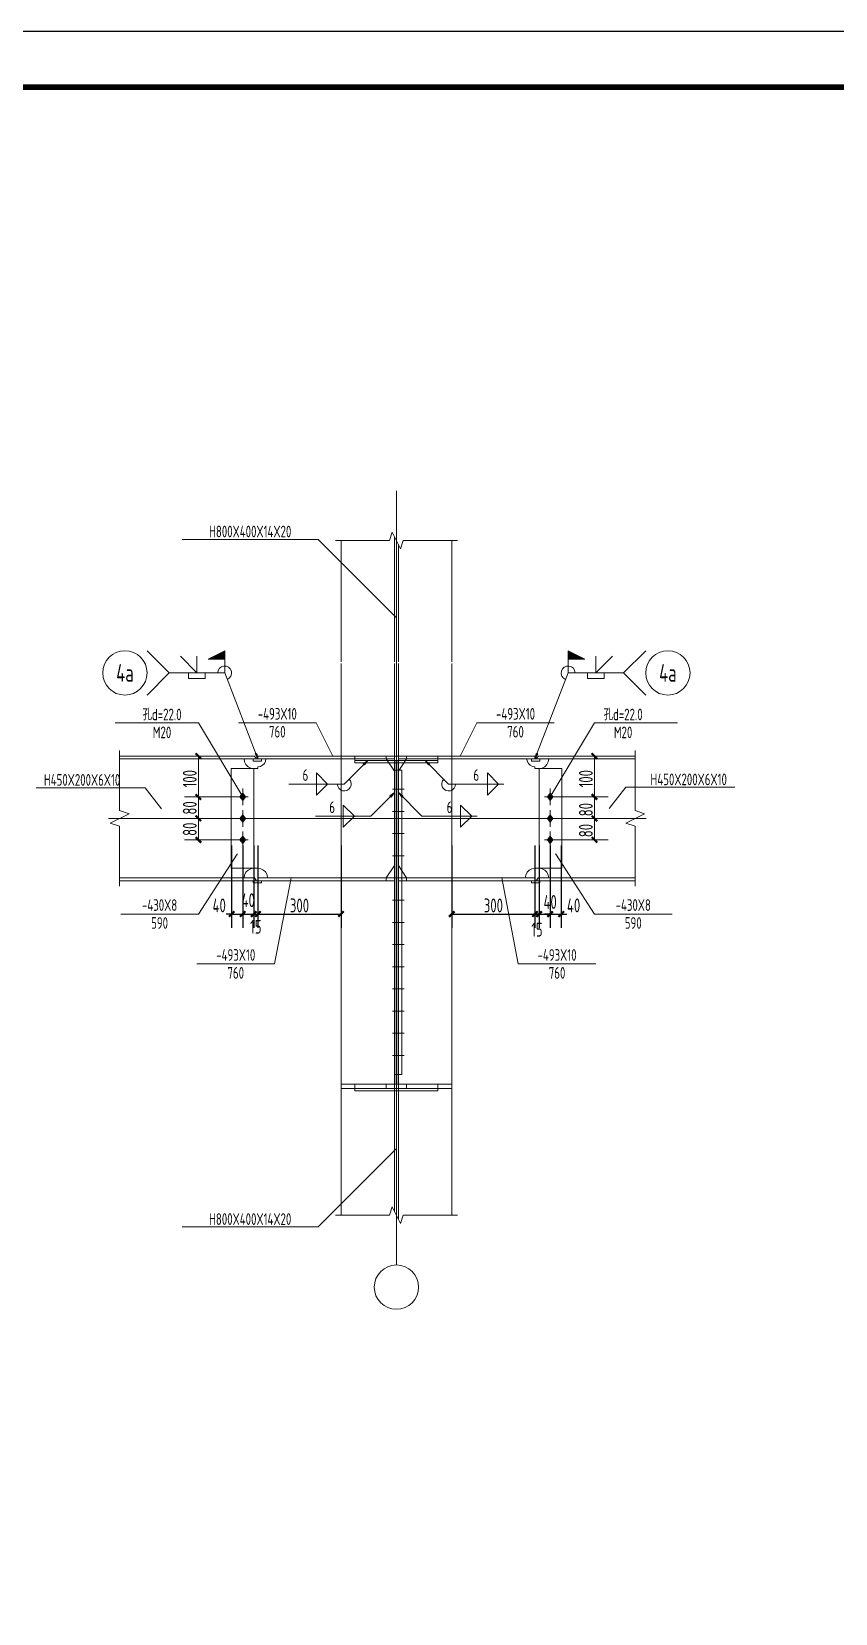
# Model space of a CAD drawing. Extents: x 19118 to 566552, y -1188739 to 92943.
# Drawn here: x 285605 to 300113, y -331619 to -303084 of the extents above; entities that cross this region are included whole.
import ezdxf
from ezdxf.enums import TextEntityAlignment as Align

# ---------------------------------------------------------------- set-up
doc = ezdxf.new("R2010")
doc.units = 0
doc.header["$LTSCALE"] = 1000
doc.header["$MEASUREMENT"] = 0
doc.linetypes.add('线型2', pattern=[5, 3, -2])
doc.linetypes.add('线型3', pattern=[19, 15, -1.5, 1, -1.5])
doc.layers.get('0').update_dxf_attribs({"linetype": 'CONTINUOUS'})
doc.layers.get('Defpoints').update_dxf_attribs({"linetype": 'CONTINUOUS'})
doc.layers.add('PUB_TITLE', color=4, linetype='CONTINUOUS')
doc.layers.add('WALL', color=6, linetype='CONTINUOUS')
for name, color, linetype, lineweight in [('孔标注', 9, 'CONTINUOUS', 18), ('字符标注', 9, 'CONTINUOUS', 18), ('尺寸标注', 9, 'CONTINUOUS', 18), ('柱_主零件_实线', 51, 'CONTINUOUS', 18), ('柱_零件_实线', 3, 'CONTINUOUS', 18), ('梁_主零件_实线', 141, 'CONTINUOUS', 18), ('梁_零件_实线', 3, 'CONTINUOUS', 18), ('点划线', 9, '线型3', 18), ('焊缝标注', 9, 'CONTINUOUS', 18), ('螺栓组-普通_实线', 7, 'CONTINUOUS', 18), ('轴线__点划线', 9, 'CONTINUOUS', 18), ('钢板标注', 9, 'CONTINUOUS', 18), ('钢框架轴线', 9, 'CONTINUOUS', 18)]:
    doc.layers.add(name, color=color, linetype=linetype, lineweight=lineweight)
doc.styles.add('PkpmHz', font='Pkpmeng', dxfattribs={"width": 0.7, "bigfont": 'hztxt'})
doc.dimstyles.new('Pkpm_100', dxfattribs={"dimtxt": 250, "dimasz": 100, "dimexe": 250, "dimexo": 0.0625, "dimgap": 30, "dimtad": 1, "dimdec": 0, "dimrnd": 5, "dimzin": 0, "dimdsep": 46, "dimtxsty": 'PkpmHz', "dimblk1": 'ARCHTICK', "dimblk2": 'ARCHTICK', "dimsah": 1, "dimcen": 0.09, "dimadec": 0, "dimazin": 0, "dimtfac": 1, "dimtdec": 0, "dimtmove": 2, "dimatfit": 1, "dimfxl": 1, "dimtolj": 1, "dimtzin": 0, "dimarcsym": 0})

# ---------------------------------------------------------------- blocks, each defined once
blk = doc.blocks.new('_ArchTick')
at = {"color": 0, "linetype": 'ByBlock', "const_width": 0.4}
blk.add_lwpolyline([(-0.5, -0.5), (0.5, 0.5)], dxfattribs=at)
blk = doc.blocks.new('*D935')
at = {"layer": 'Defpoints', "color": 0, "linetype": 'Continuous'}
for p in [(293190, -317665), (294690, -317665), (294690, -319003)]:
    blk.add_point(p, dxfattribs=at)
at = {"layer": '尺寸标注', "color": 0, "linetype": 'Continuous', "lineweight": -2}
for p, q in [((293190, -317765), (293190, -319253)), ((294690, -317765), (294690, -319253)), ((293190, -319003), (294690, -319003))]:
    blk.add_line(p, q, dxfattribs=at)
at = {"layer": '尺寸标注', "color": 0, "linetype": 'Continuous', "lineweight": -2, "xscale": 100, "yscale": 100, "zscale": 100, "rotation": 180}
blk.add_blockref('_ArchTick', (293190, -319003), dxfattribs=at)
at = {"layer": '尺寸标注', "color": 0, "linetype": 'Continuous', "lineweight": -2, "xscale": 100, "yscale": 100, "zscale": 100}
blk.add_blockref('_ArchTick', (294690, -319003), dxfattribs=at)
at = {"layer": '尺寸标注', "color": 0, "linetype": 'Continuous', "insert": (293940, -318848), "char_height": 250, "attachment_point": 5, "style": 'PkpmHz'}
blk.add_mtext('\\A1;300', dxfattribs=at)
blk = doc.blocks.new('*D936')
at = {"layer": 'Defpoints', "color": 0, "linetype": 'Continuous'}
for p in [(294690, -317665), (294765, -317665), (294765, -319003)]:
    blk.add_point(p, dxfattribs=at)
at = {"layer": '尺寸标注', "color": 0, "linetype": 'Continuous', "lineweight": -2}
for p, q in [((294690, -317765), (294690, -319253)), ((294765, -317765), (294765, -319253)), ((294690, -319003), (294765, -319003))]:
    blk.add_line(p, q, dxfattribs=at)
at = {"layer": '尺寸标注', "color": 0, "linetype": 'Continuous', "lineweight": -2, "xscale": 100, "yscale": 100, "zscale": 100, "rotation": 180}
blk.add_blockref('_ArchTick', (294690, -319003), dxfattribs=at)
at = {"layer": '尺寸标注', "color": 0, "linetype": 'Continuous', "lineweight": -2, "xscale": 100, "yscale": 100, "zscale": 100}
blk.add_blockref('_ArchTick', (294765, -319003), dxfattribs=at)
at = {"layer": '尺寸标注', "color": 0, "linetype": 'Continuous', "insert": (294727, -319285), "char_height": 250, "attachment_point": 5, "style": 'PkpmHz'}
blk.add_mtext('\\A1;15', dxfattribs=at)
blk = doc.blocks.new('*D937')
at = {"layer": 'Defpoints', "color": 0, "linetype": 'Continuous'}
for p in [(294765, -317665), (294965, -317665), (294965, -319003)]:
    blk.add_point(p, dxfattribs=at)
at = {"layer": '尺寸标注', "color": 0, "linetype": 'Continuous', "lineweight": -2}
for p, q in [((294765, -317765), (294765, -319253)), ((294965, -317765), (294965, -319253)), ((294765, -319003), (294665, -319003)), ((294765, -319003), (294965, -319003)), ((294965, -319003), (295065, -319003))]:
    blk.add_line(p, q, dxfattribs=at)
at = {"layer": '尺寸标注', "color": 0, "linetype": 'Continuous', "lineweight": -2, "xscale": 100, "yscale": 100, "zscale": 100}
blk.add_blockref('_ArchTick', (294765, -319003), dxfattribs=at)
at = {"layer": '尺寸标注', "color": 0, "linetype": 'Continuous', "lineweight": -2, "xscale": 100, "yscale": 100, "zscale": 100, "rotation": 180}
blk.add_blockref('_ArchTick', (294965, -319003), dxfattribs=at)
at = {"layer": '尺寸标注', "color": 0, "linetype": 'Continuous', "insert": (294965, -318785), "char_height": 250, "attachment_point": 5, "style": 'PkpmHz'}
blk.add_mtext('\\A1;40', dxfattribs=at)
blk = doc.blocks.new('*D938')
at = {"layer": 'Defpoints', "color": 0, "linetype": 'Continuous'}
for p in [(294965, -317665), (295165, -317665), (295165, -319003)]:
    blk.add_point(p, dxfattribs=at)
at = {"layer": '尺寸标注', "color": 0, "linetype": 'Continuous', "lineweight": -2}
for p, q in [((294965, -317765), (294965, -319253)), ((295165, -317765), (295165, -319253)), ((294965, -319003), (294865, -319003)), ((294965, -319003), (295165, -319003)), ((295165, -319003), (295265, -319003))]:
    blk.add_line(p, q, dxfattribs=at)
at = {"layer": '尺寸标注', "color": 0, "linetype": 'Continuous', "lineweight": -2, "xscale": 100, "yscale": 100, "zscale": 100}
blk.add_blockref('_ArchTick', (294965, -319003), dxfattribs=at)
at = {"layer": '尺寸标注', "color": 0, "linetype": 'Continuous', "lineweight": -2, "xscale": 100, "yscale": 100, "zscale": 100, "rotation": 180}
blk.add_blockref('_ArchTick', (295165, -319003), dxfattribs=at)
at = {"layer": '尺寸标注', "color": 0, "linetype": 'Continuous', "insert": (295388, -318847), "char_height": 250, "attachment_point": 5, "style": 'PkpmHz'}
blk.add_mtext('\\A1;40', dxfattribs=at)
blk = doc.blocks.new('*D939')
at = {"layer": 'Defpoints', "color": 0, "linetype": 'Continuous'}
for p in [(289215, -317665), (289415, -317665), (289415, -319003)]:
    blk.add_point(p, dxfattribs=at)
at = {"layer": '尺寸标注', "color": 0, "linetype": 'Continuous', "lineweight": -2}
for p, q in [((289215, -317765), (289215, -319253)), ((289415, -317765), (289415, -319253)), ((289215, -319003), (289115, -319003)), ((289215, -319003), (289415, -319003)), ((289415, -319003), (289515, -319003))]:
    blk.add_line(p, q, dxfattribs=at)
at = {"layer": '尺寸标注', "color": 0, "linetype": 'Continuous', "lineweight": -2, "xscale": 100, "yscale": 100, "zscale": 100}
blk.add_blockref('_ArchTick', (289215, -319003), dxfattribs=at)
at = {"layer": '尺寸标注', "color": 0, "linetype": 'Continuous', "lineweight": -2, "xscale": 100, "yscale": 100, "zscale": 100, "rotation": 180}
blk.add_blockref('_ArchTick', (289415, -319003), dxfattribs=at)
at = {"layer": '尺寸标注', "color": 0, "linetype": 'Continuous', "insert": (288991, -318847), "char_height": 250, "attachment_point": 5, "style": 'PkpmHz'}
blk.add_mtext('\\A1;40', dxfattribs=at)
blk = doc.blocks.new('*D940')
at = {"layer": 'Defpoints', "color": 0, "linetype": 'Continuous'}
for p in [(289415, -317665), (289615, -317665), (289615, -319003)]:
    blk.add_point(p, dxfattribs=at)
at = {"layer": '尺寸标注', "color": 0, "linetype": 'Continuous', "lineweight": -2}
for p, q in [((289415, -317765), (289415, -319253)), ((289615, -317765), (289615, -319253)), ((289415, -319003), (289615, -319003))]:
    blk.add_line(p, q, dxfattribs=at)
at = {"layer": '尺寸标注', "color": 0, "linetype": 'Continuous', "lineweight": -2, "xscale": 100, "yscale": 100, "zscale": 100, "rotation": 180}
blk.add_blockref('_ArchTick', (289415, -319003), dxfattribs=at)
at = {"layer": '尺寸标注', "color": 0, "linetype": 'Continuous', "lineweight": -2, "xscale": 100, "yscale": 100, "zscale": 100}
blk.add_blockref('_ArchTick', (289615, -319003), dxfattribs=at)
at = {"layer": '尺寸标注', "color": 0, "linetype": 'Continuous', "insert": (289515, -318754), "char_height": 250, "attachment_point": 5, "style": 'PkpmHz'}
blk.add_mtext('\\A1;40', dxfattribs=at)
blk = doc.blocks.new('*D941')
at = {"layer": 'Defpoints', "color": 0, "linetype": 'Continuous'}
for p in [(289615, -317665), (289690, -317665), (289690, -319003)]:
    blk.add_point(p, dxfattribs=at)
at = {"layer": '尺寸标注', "color": 0, "linetype": 'Continuous', "lineweight": -2}
for p, q in [((289615, -317765), (289615, -319253)), ((289690, -317765), (289690, -319253)), ((289615, -319003), (289690, -319003))]:
    blk.add_line(p, q, dxfattribs=at)
at = {"layer": '尺寸标注', "color": 0, "linetype": 'Continuous', "lineweight": -2, "xscale": 100, "yscale": 100, "zscale": 100, "rotation": 180}
blk.add_blockref('_ArchTick', (289615, -319003), dxfattribs=at)
at = {"layer": '尺寸标注', "color": 0, "linetype": 'Continuous', "lineweight": -2, "xscale": 100, "yscale": 100, "zscale": 100}
blk.add_blockref('_ArchTick', (289690, -319003), dxfattribs=at)
at = {"layer": '尺寸标注', "color": 0, "linetype": 'Continuous', "insert": (289652, -319233), "char_height": 250, "attachment_point": 5, "style": 'PkpmHz'}
blk.add_mtext('\\A1;15', dxfattribs=at)
blk = doc.blocks.new('*D942')
at = {"layer": 'Defpoints', "color": 0, "linetype": 'Continuous'}
for p in [(289690, -317665), (291190, -317665), (291190, -319003)]:
    blk.add_point(p, dxfattribs=at)
at = {"layer": '尺寸标注', "color": 0, "linetype": 'Continuous', "lineweight": -2}
for p, q in [((289690, -317765), (289690, -319253)), ((291190, -317765), (291190, -319253)), ((289690, -319003), (291190, -319003))]:
    blk.add_line(p, q, dxfattribs=at)
at = {"layer": '尺寸标注', "color": 0, "linetype": 'Continuous', "lineweight": -2, "xscale": 100, "yscale": 100, "zscale": 100, "rotation": 180}
blk.add_blockref('_ArchTick', (289690, -319003), dxfattribs=at)
at = {"layer": '尺寸标注', "color": 0, "linetype": 'Continuous', "lineweight": -2, "xscale": 100, "yscale": 100, "zscale": 100}
blk.add_blockref('_ArchTick', (291190, -319003), dxfattribs=at)
at = {"layer": '尺寸标注', "color": 0, "linetype": 'Continuous', "insert": (290440, -318848), "char_height": 250, "attachment_point": 5, "style": 'PkpmHz'}
blk.add_mtext('\\A1;300', dxfattribs=at)

msp = doc.modelspace()

# ---------------------------------------------------------------- hatches: boundary and pattern name
at = {"layer": '焊缝标注'}
for points in [[(289089.54, -314402.69), (288789.54, -314402.69), (289089.54, -314252.69)], [(295289.54, -314402.69), (295589.54, -314402.69), (295289.54, -314252.69)], [(289689.54, -316202.68), (289667.43, -316104.01), (289639.45, -316114.84)], [(294689.54, -316202.68), (294739.63, -316114.84), (294711.65, -316104.01)], [(291672.04, -316232.68), (291590.72, -316292.79), (291611.93, -316314)], [(292707.04, -316232.68), (292767.14, -316314), (292788.35, -316292.79)], [(292154.54, -316812.68), (292073.22, -316872.79), (292094.43, -316894)], [(292224.54, -316812.68), (292284.64, -316894), (292305.85, -316872.79)]]:
    msp.add_hatch(color=256, dxfattribs=at).paths.add_polyline_path(points)
at = {"layer": '螺栓组-普通_实线'}
for points in [[(289414.54, -316825.18), (289364.54, -316890.18), (289414.54, -316955.18), (289464.54, -316890.18)], [(294964.54, -316825.18), (294914.54, -316890.18), (294964.54, -316955.18), (295014.54, -316890.18)], [(289414.54, -317212.68), (289364.54, -317277.68), (289414.54, -317342.68), (289464.54, -317277.68)], [(294964.54, -317212.68), (294914.54, -317277.68), (294964.54, -317342.68), (295014.54, -317277.68)], [(289414.54, -317600.18), (289364.54, -317665.18), (289414.54, -317730.18), (289464.54, -317665.18)], [(294964.54, -317600.18), (294914.54, -317665.18), (294964.54, -317730.18), (295014.54, -317665.18)]]:
    msp.add_hatch(color=1, dxfattribs=at).paths.add_polyline_path(points)

# ---------------------------------------------------------------- linework, layer by layer
at = {"layer": 'PUB_TITLE'}
msp.add_lwpolyline([(251456.96, -362483.6), (335556.96, -362483.6), (335556.96, -303083.6), (251456.96, -303083.6)], close=True, dxfattribs=at)
at = {"layer": 'PUB_TITLE', "const_width": 100}
msp.add_lwpolyline([(253956.96, -361483.6), (334556.96, -361483.6), (334556.96, -304083.6), (253956.96, -304083.6)], close=True, dxfattribs=at)
at = {"layer": '孔标注', "ltscale": 100}
for p, q in [((288614.54, -315552.69), (287114.54, -315552.69)), ((289414.54, -316890.18), (288614.54, -315552.69)), ((294964.54, -316890.18), (295764.54, -315552.69)), ((295764.54, -315552.69), (297264.54, -315552.69))]:
    msp.add_line(p, q, dxfattribs=at)
at = {"layer": '孔标注', "ltscale": 100, "const_width": 10}
for points in [[(289419.54, -316890.18, 1), (289409.54, -316890.18, 1)], [(294969.54, -316890.18, 1), (294959.54, -316890.18, 1)]]:
    msp.add_lwpolyline(points, format="xyb", close=True, dxfattribs=at)
at = {"layer": '字符标注', "ltscale": 100}
for p, q in [((290775.32, -312243.38), (288325.32, -312243.38)), ((292189.54, -313657.6), (290775.32, -312243.38)), ((287653.02, -316724.45), (285685.62, -316724.45)), ((287951.2, -317104.7), (287653.02, -316724.45)), ((296029.8, -317096.07), (296327.98, -316715.82)), ((296327.98, -316715.82), (298295.38, -316715.82)), ((292189.54, -323233.88), (290775.32, -324648.09)), ((290775.32, -324648.09), (288325.32, -324648.09))]:
    msp.add_line(p, q, dxfattribs=at)
at = {"layer": '字符标注', "ltscale": 100, "const_width": 10}
for points in [[(292194.54, -313657.6, 1), (292184.54, -313657.6, 1)], [(292194.54, -323233.88, 1), (292184.54, -323233.88, 1)]]:
    msp.add_lwpolyline(points, format="xyb", close=True, dxfattribs=at)
at = {"layer": '尺寸标注', "linetype": 'Continuous'}
for p, q in [((289314.54, -316152.68), (288364.54, -316152.68)), ((288614.54, -316890.18), (288614.54, -316152.68)), ((295064.54, -316152.68), (296014.54, -316152.68)), ((295764.54, -316890.18), (295764.54, -316152.68)), ((289314.54, -316890.18), (288364.54, -316890.18)), ((289314.54, -316890.18), (288364.54, -316890.18)), ((288614.54, -317665.18), (288614.54, -316890.18)), ((295064.54, -316890.18), (296014.54, -316890.18)), ((295064.54, -316890.18), (296014.54, -316890.18)), ((295764.54, -317665.18), (295764.54, -316890.18)), ((289314.54, -317277.68), (288364.54, -317277.68)), ((295064.54, -317277.68), (296014.54, -317277.68)), ((289314.54, -317665.18), (288364.54, -317665.18)), ((289314.54, -317665.18), (288364.54, -317665.18)), ((295064.54, -317665.18), (296014.54, -317665.18))]:
    msp.add_line(p, q, dxfattribs=at)
at = {"layer": '柱_主零件_实线', "linetype": 'Continuous', "ltscale": 100}
for p, q in [((291189.54, -312265.1), (291189.54, -314455.81)), ((293189.54, -314455.81), (293189.54, -312265.1)), ((291189.54, -314480.81), (291189.54, -324433.88)), ((293189.54, -324433.88), (293189.54, -314480.81))]:
    msp.add_line(p, q, dxfattribs=at)
at = {"layer": '柱_主零件_实线', "ltscale": 100}
for p, q in [((292154.54, -312195.1), (292154.54, -314455.81)), ((292224.54, -314455.81), (292224.54, -312335.09)), ((292154.54, -314480.81), (292154.54, -324363.88)), ((292224.54, -324503.88), (292224.54, -314480.81))]:
    msp.add_line(p, q, dxfattribs=at)
at = {"layer": '柱_零件_实线', "ltscale": 100}
for p, q in [((289689.54, -316152.68), (291189.54, -316152.68)), ((289689.54, -316202.68), (289689.54, -316152.68)), ((293189.54, -316152.68), (294689.54, -316152.68)), ((294689.54, -316202.68), (294689.54, -316152.68)), ((289204.54, -316377.68), (289689.54, -316377.68)), ((289204.54, -318177.68), (289204.54, -316377.68)), ((291189.54, -316202.68), (289689.54, -316202.68)), ((289689.54, -316347.68), (289734.35, -316340.59)), ((289689.54, -316377.68), (289689.54, -316347.68)), ((289734.35, -316340.59), (289774.77, -316319.99)), ((289774.77, -316319.99), (289806.85, -316287.91)), ((289806.85, -316287.91), (289827.44, -316247.49)), ((289827.44, -316247.49), (289834.54, -316202.68)), ((292289.54, -316407.68), (292219.54, -316407.68)), ((292219.54, -316407.68), (292219.54, -321897.68)), ((292289.54, -321897.68), (292289.54, -316407.68)), ((294689.54, -316202.68), (293189.54, -316202.68)), ((294551.63, -316247.49), (294544.54, -316202.68)), ((294572.23, -316287.91), (294551.63, -316247.49)), ((294604.31, -316319.99), (294572.23, -316287.91)), ((294644.73, -316340.59), (294604.31, -316319.99)), ((294689.54, -316347.68), (294644.73, -316340.59)), ((294689.54, -316377.68), (294689.54, -316347.68)), ((295174.54, -316377.68), (294689.54, -316377.68)), ((295174.54, -318177.68), (295174.54, -316377.68)), ((289689.54, -318177.68), (289204.54, -318177.68)), ((289743.61, -318186.25), (289689.54, -318177.68)), ((289689.54, -318352.68), (291189.54, -318352.68)), ((289689.54, -318402.68), (289689.54, -318352.68)), ((291189.54, -318402.68), (289689.54, -318402.68)), ((289792.4, -318211.11), (289743.61, -318186.25)), ((289831.11, -318249.82), (289792.4, -318211.11)), ((289855.97, -318298.61), (289831.11, -318249.82)), ((289864.54, -318352.68), (289855.97, -318298.61)), ((293189.54, -318352.68), (294689.54, -318352.68)), ((294689.54, -318402.68), (293189.54, -318402.68)), ((294514.54, -318352.68), (294523.1, -318298.61)), ((294523.1, -318298.61), (294547.96, -318249.82)), ((294547.96, -318249.82), (294586.67, -318211.11)), ((294586.67, -318211.11), (294635.46, -318186.25)), ((294635.46, -318186.25), (294689.54, -318177.68)), ((294689.54, -318177.68), (295174.54, -318177.68)), ((294689.54, -318402.68), (294689.54, -318352.68)), ((292289.54, -321897.68), (292219.54, -321897.68))]:
    msp.add_line(p, q, dxfattribs=at)
at = {"layer": '柱_零件_实线', "linetype": '线型2', "ltscale": 100}
for p, q in [((291189.54, -316202.68), (291189.54, -316152.68)), ((291189.54, -316152.68), (292154.54, -316152.68)), ((292004.54, -316202.68), (292004.54, -316152.68)), ((292154.54, -316202.68), (292154.54, -316152.68)), ((292224.54, -316202.68), (292224.54, -316152.68)), ((292224.54, -316152.68), (293189.54, -316152.68)), ((292374.54, -316202.68), (292374.54, -316152.68)), ((293189.54, -316152.68), (293189.54, -316202.68)), ((291189.54, -316202.68), (292154.54, -316202.68)), ((292154.54, -316427.68), (292004.54, -316202.68)), ((292154.54, -318127.68), (292154.54, -316427.68)), ((292224.54, -316427.68), (292374.54, -316202.68)), ((292224.54, -316202.68), (293189.54, -316202.68)), ((292224.54, -318127.68), (292224.54, -316427.68)), ((292004.54, -318352.68), (292154.54, -318127.68)), ((292374.54, -318352.68), (292224.54, -318127.68)), ((291189.54, -318402.68), (291189.54, -318352.68)), ((291189.54, -318352.68), (292154.54, -318352.68)), ((292154.54, -318402.68), (291189.54, -318402.68)), ((292004.54, -318402.68), (292004.54, -318352.68)), ((292154.54, -318402.68), (292154.54, -318352.68)), ((292224.54, -318402.68), (292224.54, -318352.68)), ((292224.54, -318352.68), (293189.54, -318352.68)), ((293189.54, -318402.68), (292224.54, -318402.68)), ((292374.54, -318402.68), (292374.54, -318352.68)), ((293189.54, -318352.68), (293189.54, -318402.68)), ((291189.54, -322152.68), (291189.54, -322072.68)), ((291189.54, -322072.68), (292154.54, -322072.68)), ((292154.54, -322152.68), (291189.54, -322152.68)), ((292004.54, -322152.68), (292004.54, -322072.68)), ((292154.54, -322152.68), (292154.54, -322072.68)), ((292224.54, -322152.68), (292224.54, -322072.68)), ((292224.54, -322072.68), (293189.54, -322072.68)), ((293189.54, -322152.68), (292224.54, -322152.68)), ((292374.54, -322152.68), (292374.54, -322072.68)), ((293189.54, -322072.68), (293189.54, -322152.68))]:
    msp.add_line(p, q, dxfattribs=at)
at = {"layer": '梁_主零件_实线', "ltscale": 100}
for p, q in [((287194.16, -316152.68), (289629.53, -316152.68)), ((289664.54, -316202.68), (289629.53, -316152.68)), ((291439.54, -316152.68), (292939.54, -316152.68)), ((291439.54, -316232.68), (291439.54, -316152.68)), ((292939.54, -316232.68), (292939.54, -316152.68)), ((294714.54, -316202.68), (294749.55, -316152.68)), ((294749.55, -316152.68), (296500.17, -316152.68)), ((287194.16, -316202.68), (289664.54, -316202.68)), ((289439.54, -316202.68), (289448.1, -316256.76)), ((289448.1, -316256.76), (289472.96, -316305.55)), ((289472.96, -316305.55), (289511.67, -316344.26)), ((289511.67, -316344.26), (289560.46, -316369.12)), ((289560.46, -316369.12), (289614.54, -316377.68)), ((292939.54, -316232.68), (291439.54, -316232.68)), ((292159.54, -316232.68), (292159.54, -322072.68)), ((292219.54, -322072.68), (292219.54, -316232.68)), ((294714.54, -316202.68), (296500.17, -316202.68)), ((294764.54, -316377.68), (294818.61, -316369.12)), ((294818.61, -316369.12), (294867.4, -316344.26)), ((294867.4, -316344.26), (294906.11, -316305.55)), ((294906.11, -316305.55), (294930.97, -316256.76)), ((294930.97, -316256.76), (294939.54, -316202.68)), ((289629.53, -318352.68), (287194.16, -318352.68)), ((289664.54, -318402.68), (287194.16, -318402.68)), ((289448.1, -318298.61), (289439.54, -318352.68)), ((289472.96, -318249.82), (289448.1, -318298.61)), ((289511.67, -318211.11), (289472.96, -318249.82)), ((289560.46, -318186.25), (289511.67, -318211.11)), ((289614.54, -318177.68), (289560.46, -318186.25)), ((289664.54, -318402.68), (289629.53, -318352.68)), ((294714.54, -318402.68), (294749.55, -318352.68)), ((296500.17, -318402.68), (294714.54, -318402.68)), ((296500.17, -318352.68), (294749.55, -318352.68)), ((294818.61, -318186.25), (294764.54, -318177.68)), ((294867.4, -318211.11), (294818.61, -318186.25)), ((294906.11, -318249.82), (294867.4, -318211.11)), ((294930.97, -318298.61), (294906.11, -318249.82)), ((294939.54, -318352.68), (294930.97, -318298.61)), ((291439.54, -322152.68), (291439.54, -322072.68)), ((291439.54, -322072.68), (292939.54, -322072.68)), ((292939.54, -322152.68), (291439.54, -322152.68)), ((292939.54, -322152.68), (292939.54, -322072.68))]:
    msp.add_line(p, q, dxfattribs=at)
at = {"layer": '梁_主零件_实线', "linetype": '线型2', "ltscale": 100}
for p, q in [((289614.54, -318177.68), (289614.54, -316377.68)), ((292159.54, -316407.68), (292219.54, -316407.68)), ((294764.54, -316377.68), (294764.54, -318177.68)), ((292159.54, -321897.68), (292219.54, -321897.68))]:
    msp.add_line(p, q, dxfattribs=at)
at = {"layer": '梁_零件_实线', "ltscale": 100}
for p, q in [((289602.04, -316202.68), (289752.04, -316202.68)), ((289602.04, -316242.68), (289602.04, -316202.68)), ((289752.04, -316242.68), (289602.04, -316242.68)), ((289752.04, -316242.68), (289752.04, -316202.68)), ((291439.54, -316272.68), (291439.54, -316232.68)), ((291439.54, -316232.68), (292159.54, -316232.68)), ((292159.54, -316272.68), (291439.54, -316272.68)), ((292219.54, -316232.68), (292939.54, -316232.68)), ((292939.54, -316272.68), (292219.54, -316272.68)), ((292939.54, -316272.68), (292939.54, -316232.68)), ((294627.04, -316202.68), (294777.04, -316202.68)), ((294627.04, -316242.68), (294627.04, -316202.68)), ((294777.04, -316242.68), (294627.04, -316242.68)), ((294777.04, -316242.68), (294777.04, -316202.68)), ((289602.04, -318402.68), (289752.04, -318402.68)), ((289602.04, -318442.68), (289602.04, -318402.68)), ((289752.04, -318442.68), (289602.04, -318442.68)), ((289752.04, -318442.68), (289752.04, -318402.68)), ((294627.04, -318442.68), (294627.04, -318402.68)), ((294627.04, -318402.68), (294777.04, -318402.68)), ((294777.04, -318442.68), (294627.04, -318442.68)), ((294777.04, -318442.68), (294777.04, -318402.68)), ((291439.54, -322192.68), (291439.54, -322152.68)), ((291439.54, -322152.68), (292939.54, -322152.68)), ((292939.54, -322192.68), (292939.54, -322152.68)), ((292939.54, -322192.68), (291439.54, -322192.68))]:
    msp.add_line(p, q, dxfattribs=at)
at = {"layer": '梁_零件_实线', "linetype": '线型2', "ltscale": 100}
for p, q in [((292159.54, -316232.68), (292219.54, -316232.68)), ((292159.54, -316272.68), (292219.54, -316272.68))]:
    msp.add_line(p, q, dxfattribs=at)
at = {"layer": '点划线', "ltscale": 100}
for p, q in [((292389.54, -317277.68), (286994.16, -317277.68)), ((291989.54, -317277.68), (296700.17, -317277.68))]:
    msp.add_line(p, q, dxfattribs=at)
at = {"layer": '焊缝标注', "ltscale": 100}
for p, q in [((288089.54, -314652.69), (287689.54, -314252.69)), ((288589.54, -314652.69), (288289.54, -314352.69)), ((288589.54, -314652.69), (288589.54, -314352.69)), ((289089.54, -314652.69), (289089.54, -314402.69)), ((295289.54, -314652.69), (295289.54, -314402.69)), ((295789.54, -314652.69), (295789.54, -314352.69)), ((295789.54, -314652.69), (296089.54, -314352.69)), ((296289.54, -314652.69), (296689.54, -314252.69)), ((288089.54, -314652.69), (287689.54, -315052.69)), ((289089.54, -314652.69), (288089.54, -314652.69)), ((288439.54, -314652.69), (288439.54, -314752.69)), ((288739.54, -314652.69), (288739.54, -314752.69)), ((289689.54, -316202.68), (289089.54, -314652.69)), ((294689.54, -316202.68), (295289.54, -314652.69)), ((295289.54, -314652.69), (296289.54, -314652.69)), ((295639.54, -314652.69), (295639.54, -314752.69)), ((295939.54, -314652.69), (295939.54, -314752.69)), ((296289.54, -314652.69), (296689.54, -315052.69)), ((288439.54, -314752.69), (288739.54, -314752.69)), ((295639.54, -314752.69), (295939.54, -314752.69)), ((290947.77, -316656.95), (290747.77, -316456.95)), ((290747.77, -316656.95), (290747.77, -316456.95)), ((291672.04, -316232.68), (291247.77, -316656.95)), ((292707.04, -316232.68), (293131.3, -316656.95)), ((293831.3, -316456.95), (294031.3, -316656.95)), ((293831.3, -316656.95), (293831.3, -316456.95)), ((291247.77, -316656.95), (290247.77, -316656.95)), ((290947.77, -316656.95), (290747.77, -316856.95)), ((290747.77, -316656.95), (290747.77, -316856.95)), ((293131.3, -316656.95), (294131.3, -316656.95)), ((293831.3, -316856.95), (294031.3, -316656.95)), ((293831.3, -316656.95), (293831.3, -316856.95)), ((292154.54, -316812.68), (291730.27, -317236.95)), ((292224.54, -316812.68), (292648.8, -317236.95)), ((291730.27, -317236.95), (290730.27, -317236.95)), ((291430.27, -317236.95), (291230.27, -317036.95)), ((291230.27, -317236.95), (291230.27, -317036.95)), ((291430.27, -317236.95), (291230.27, -317436.95)), ((291230.27, -317236.95), (291230.27, -317436.95)), ((292648.8, -317236.95), (293648.8, -317236.95)), ((293348.8, -317036.95), (293548.8, -317236.95)), ((293348.8, -317236.95), (293348.8, -317036.95)), ((293348.8, -317436.95), (293548.8, -317236.95)), ((293348.8, -317236.95), (293348.8, -317436.95))]:
    msp.add_line(p, q, dxfattribs=at)
at = {"layer": '焊缝标注', "linetype": 'Continuous'}
for points in [[(289089.54, -314402.69), (288789.54, -314402.69), (289089.54, -314252.69)], [(295289.54, -314402.69), (295589.54, -314402.69), (295289.54, -314252.69)], [(289689.54, -316202.68), (289667.43, -316104.01), (289639.45, -316114.84)], [(294689.54, -316202.68), (294739.63, -316114.84), (294711.65, -316104.01)], [(291672.04, -316232.68), (291590.72, -316292.79), (291611.93, -316314)], [(292707.04, -316232.68), (292767.14, -316314), (292788.35, -316292.79)], [(292154.54, -316812.68), (292073.22, -316872.79), (292094.43, -316894)], [(292224.54, -316812.68), (292284.64, -316894), (292305.85, -316872.79)]]:
    msp.add_lwpolyline(points, close=True, dxfattribs=at)
at = {"layer": '焊缝标注', "ltscale": 100}
for centre in [(287289.54, -314652.69), (297089.54, -314652.69)]:
    msp.add_circle(centre, 400, dxfattribs=at)
for centre, start, end in [((289089.54, -314652.69), 291.161255, 180), ((295289.54, -314652.69), 0, 248.838745), ((291247.77, -316656.95), 180, 44.999992), ((293131.3, -316656.95), 135, 0)]:
    msp.add_arc(centre, 125, start, end, dxfattribs=at)
at = {"layer": '螺栓组-普通_实线', "color": 9, "ltscale": 100}
for p, q in [((289414.54, -316740.18), (289414.54, -317040.18)), ((294964.54, -316740.18), (294964.54, -317040.18)), ((289514.54, -316890.18), (289314.54, -316890.18)), ((295064.54, -316890.18), (294864.54, -316890.18)), ((289514.54, -317277.68), (289314.54, -317277.68)), ((289414.54, -317127.68), (289414.54, -317427.68)), ((295064.54, -317277.68), (294864.54, -317277.68)), ((294964.54, -317127.68), (294964.54, -317427.68)), ((289414.54, -317515.18), (289414.54, -317815.18)), ((294964.54, -317515.18), (294964.54, -317815.18)), ((289514.54, -317665.18), (289314.54, -317665.18)), ((295064.54, -317665.18), (294864.54, -317665.18))]:
    msp.add_line(p, q, dxfattribs=at)
at = {"layer": '螺栓组-普通_实线', "ltscale": 100}
for p, q in [((292329.54, -316752.68), (292119.54, -316752.68)), ((292329.54, -316752.68), (292119.54, -316752.68)), ((292329.54, -316752.68), (292119.54, -316752.68)), ((292329.54, -316752.68), (292119.54, -316752.68)), ((292329.54, -316752.68), (292119.54, -316752.68)), ((292329.54, -316752.68), (292119.54, -316752.68)), ((292329.54, -317152.68), (292119.54, -317152.68)), ((292329.54, -317152.68), (292119.54, -317152.68)), ((292329.54, -317152.68), (292119.54, -317152.68)), ((292329.54, -317152.68), (292119.54, -317152.68)), ((292329.54, -317152.68), (292119.54, -317152.68)), ((292329.54, -317152.68), (292119.54, -317152.68)), ((292329.54, -317552.68), (292119.54, -317552.68)), ((292329.54, -317552.68), (292119.54, -317552.68)), ((292329.54, -317552.68), (292119.54, -317552.68)), ((292329.54, -317552.68), (292119.54, -317552.68)), ((292329.54, -317552.68), (292119.54, -317552.68)), ((292329.54, -317552.68), (292119.54, -317552.68)), ((292329.54, -317952.68), (292119.54, -317952.68)), ((292329.54, -317952.68), (292119.54, -317952.68)), ((292329.54, -317952.68), (292119.54, -317952.68)), ((292329.54, -317952.68), (292119.54, -317952.68)), ((292329.54, -317952.68), (292119.54, -317952.68)), ((292329.54, -317952.68), (292119.54, -317952.68)), ((292329.54, -318352.68), (292119.54, -318352.68)), ((292329.54, -318352.68), (292119.54, -318352.68)), ((292329.54, -318352.68), (292119.54, -318352.68)), ((292329.54, -318352.68), (292119.54, -318352.68)), ((292329.54, -318352.68), (292119.54, -318352.68)), ((292329.54, -318352.68), (292119.54, -318352.68)), ((292329.54, -318752.68), (292119.54, -318752.68)), ((292329.54, -318752.68), (292119.54, -318752.68)), ((292329.54, -318752.68), (292119.54, -318752.68)), ((292329.54, -318752.68), (292119.54, -318752.68)), ((292329.54, -318752.68), (292119.54, -318752.68)), ((292329.54, -318752.68), (292119.54, -318752.68)), ((292329.54, -319152.68), (292119.54, -319152.68)), ((292329.54, -319152.68), (292119.54, -319152.68)), ((292329.54, -319152.68), (292119.54, -319152.68)), ((292329.54, -319152.68), (292119.54, -319152.68)), ((292329.54, -319152.68), (292119.54, -319152.68)), ((292329.54, -319152.68), (292119.54, -319152.68)), ((292329.54, -319552.68), (292119.54, -319552.68)), ((292329.54, -319552.68), (292119.54, -319552.68)), ((292329.54, -319552.68), (292119.54, -319552.68)), ((292329.54, -319552.68), (292119.54, -319552.68)), ((292329.54, -319552.68), (292119.54, -319552.68)), ((292329.54, -319552.68), (292119.54, -319552.68)), ((292329.54, -319952.68), (292119.54, -319952.68)), ((292329.54, -319952.68), (292119.54, -319952.68)), ((292329.54, -319952.68), (292119.54, -319952.68)), ((292329.54, -319952.68), (292119.54, -319952.68)), ((292329.54, -319952.68), (292119.54, -319952.68)), ((292329.54, -319952.68), (292119.54, -319952.68)), ((292329.54, -320352.68), (292119.54, -320352.68)), ((292329.54, -320352.68), (292119.54, -320352.68)), ((292329.54, -320352.68), (292119.54, -320352.68)), ((292329.54, -320352.68), (292119.54, -320352.68)), ((292329.54, -320352.68), (292119.54, -320352.68)), ((292329.54, -320352.68), (292119.54, -320352.68)), ((292329.54, -320752.68), (292119.54, -320752.68)), ((292329.54, -320752.68), (292119.54, -320752.68)), ((292329.54, -320752.68), (292119.54, -320752.68)), ((292329.54, -320752.68), (292119.54, -320752.68)), ((292329.54, -320752.68), (292119.54, -320752.68)), ((292329.54, -320752.68), (292119.54, -320752.68)), ((292329.54, -321152.68), (292119.54, -321152.68)), ((292329.54, -321152.68), (292119.54, -321152.68)), ((292329.54, -321152.68), (292119.54, -321152.68)), ((292329.54, -321152.68), (292119.54, -321152.68)), ((292329.54, -321152.68), (292119.54, -321152.68)), ((292329.54, -321152.68), (292119.54, -321152.68)), ((292329.54, -321552.68), (292119.54, -321552.68)), ((292329.54, -321552.68), (292119.54, -321552.68)), ((292329.54, -321552.68), (292119.54, -321552.68)), ((292329.54, -321552.68), (292119.54, -321552.68)), ((292329.54, -321552.68), (292119.54, -321552.68)), ((292329.54, -321552.68), (292119.54, -321552.68))]:
    msp.add_line(p, q, dxfattribs=at)
at = {"layer": '螺栓组-普通_实线', "color": 1, "ltscale": 100}
for p, q in [((292289.54, -316752.68), (292159.54, -316752.68)), ((292289.54, -316752.68), (292159.54, -316752.68)), ((292289.54, -316752.68), (292159.54, -316752.68)), ((292289.54, -316752.68), (292159.54, -316752.68)), ((292289.54, -316752.68), (292159.54, -316752.68)), ((292289.54, -316752.68), (292159.54, -316752.68)), ((292289.54, -317152.68), (292159.54, -317152.68)), ((292289.54, -317152.68), (292159.54, -317152.68)), ((292289.54, -317152.68), (292159.54, -317152.68)), ((292289.54, -317152.68), (292159.54, -317152.68)), ((292289.54, -317152.68), (292159.54, -317152.68)), ((292289.54, -317152.68), (292159.54, -317152.68)), ((292289.54, -317552.68), (292159.54, -317552.68)), ((292289.54, -317552.68), (292159.54, -317552.68)), ((292289.54, -317552.68), (292159.54, -317552.68)), ((292289.54, -317552.68), (292159.54, -317552.68)), ((292289.54, -317552.68), (292159.54, -317552.68)), ((292289.54, -317552.68), (292159.54, -317552.68)), ((292289.54, -317952.68), (292159.54, -317952.68)), ((292289.54, -317952.68), (292159.54, -317952.68)), ((292289.54, -317952.68), (292159.54, -317952.68)), ((292289.54, -317952.68), (292159.54, -317952.68)), ((292289.54, -317952.68), (292159.54, -317952.68)), ((292289.54, -317952.68), (292159.54, -317952.68)), ((292289.54, -318352.68), (292159.54, -318352.68)), ((292289.54, -318352.68), (292159.54, -318352.68)), ((292289.54, -318352.68), (292159.54, -318352.68)), ((292289.54, -318352.68), (292159.54, -318352.68)), ((292289.54, -318352.68), (292159.54, -318352.68)), ((292289.54, -318352.68), (292159.54, -318352.68)), ((292289.54, -318752.68), (292159.54, -318752.68)), ((292289.54, -318752.68), (292159.54, -318752.68)), ((292289.54, -318752.68), (292159.54, -318752.68)), ((292289.54, -318752.68), (292159.54, -318752.68)), ((292289.54, -318752.68), (292159.54, -318752.68)), ((292289.54, -318752.68), (292159.54, -318752.68)), ((292289.54, -319152.68), (292159.54, -319152.68)), ((292289.54, -319152.68), (292159.54, -319152.68)), ((292289.54, -319152.68), (292159.54, -319152.68)), ((292289.54, -319152.68), (292159.54, -319152.68)), ((292289.54, -319152.68), (292159.54, -319152.68)), ((292289.54, -319152.68), (292159.54, -319152.68)), ((292289.54, -319552.68), (292159.54, -319552.68)), ((292289.54, -319552.68), (292159.54, -319552.68)), ((292289.54, -319552.68), (292159.54, -319552.68)), ((292289.54, -319552.68), (292159.54, -319552.68)), ((292289.54, -319552.68), (292159.54, -319552.68)), ((292289.54, -319552.68), (292159.54, -319552.68)), ((292289.54, -319952.68), (292159.54, -319952.68)), ((292289.54, -319952.68), (292159.54, -319952.68)), ((292289.54, -319952.68), (292159.54, -319952.68)), ((292289.54, -319952.68), (292159.54, -319952.68)), ((292289.54, -319952.68), (292159.54, -319952.68)), ((292289.54, -319952.68), (292159.54, -319952.68)), ((292289.54, -320352.68), (292159.54, -320352.68)), ((292289.54, -320352.68), (292159.54, -320352.68)), ((292289.54, -320352.68), (292159.54, -320352.68)), ((292289.54, -320352.68), (292159.54, -320352.68)), ((292289.54, -320352.68), (292159.54, -320352.68)), ((292289.54, -320352.68), (292159.54, -320352.68)), ((292289.54, -320752.68), (292159.54, -320752.68)), ((292289.54, -320752.68), (292159.54, -320752.68)), ((292289.54, -320752.68), (292159.54, -320752.68)), ((292289.54, -320752.68), (292159.54, -320752.68)), ((292289.54, -320752.68), (292159.54, -320752.68)), ((292289.54, -320752.68), (292159.54, -320752.68)), ((292289.54, -321152.68), (292159.54, -321152.68)), ((292289.54, -321152.68), (292159.54, -321152.68)), ((292289.54, -321152.68), (292159.54, -321152.68)), ((292289.54, -321152.68), (292159.54, -321152.68)), ((292289.54, -321152.68), (292159.54, -321152.68)), ((292289.54, -321152.68), (292159.54, -321152.68)), ((292289.54, -321552.68), (292159.54, -321552.68)), ((292289.54, -321552.68), (292159.54, -321552.68)), ((292289.54, -321552.68), (292159.54, -321552.68)), ((292289.54, -321552.68), (292159.54, -321552.68)), ((292289.54, -321552.68), (292159.54, -321552.68)), ((292289.54, -321552.68), (292159.54, -321552.68))]:
    msp.add_line(p, q, dxfattribs=at)
at = {"layer": '螺栓组-普通_实线', "color": 1, "linetype": 'Continuous'}
for points in [[(289414.54, -316825.18), (289364.54, -316890.18), (289414.54, -316955.18), (289464.54, -316890.18)], [(294964.54, -316825.18), (294914.54, -316890.18), (294964.54, -316955.18), (295014.54, -316890.18)], [(289414.54, -317212.68), (289364.54, -317277.68), (289414.54, -317342.68), (289464.54, -317277.68)], [(294964.54, -317212.68), (294914.54, -317277.68), (294964.54, -317342.68), (295014.54, -317277.68)], [(289414.54, -317600.18), (289364.54, -317665.18), (289414.54, -317730.18), (289464.54, -317665.18)], [(294964.54, -317600.18), (294914.54, -317665.18), (294964.54, -317730.18), (295014.54, -317665.18)]]:
    msp.add_lwpolyline(points, close=True, dxfattribs=at)
at = {"layer": '轴线__点划线', "ltscale": 100}
for p, q in [((292064.54, -312265.1), (292114.54, -312115.1)), ((292114.54, -312115.1), (292264.54, -312415.1)), ((291089.54, -312265.1), (292064.54, -312265.1)), ((292264.54, -312415.1), (292314.54, -312265.1)), ((292314.54, -312265.1), (293289.54, -312265.1)), ((287194.16, -317137.06), (287194.16, -316052.68)), ((296500.17, -317137.06), (296500.17, -316052.68)), ((287025.41, -317362.06), (287362.91, -317193.31)), ((287362.91, -317193.31), (287194.16, -317137.06)), ((296331.42, -317362.06), (296668.92, -317193.31)), ((296668.92, -317193.31), (296500.17, -317137.06)), ((287194.16, -317418.31), (287025.41, -317362.06)), ((287194.16, -318502.68), (287194.16, -317418.31)), ((296500.17, -317418.31), (296331.42, -317362.06)), ((296500.17, -318502.68), (296500.17, -317418.31)), ((291089.54, -324433.88), (292064.54, -324433.88)), ((292064.54, -324433.88), (292114.54, -324283.88)), ((292114.54, -324283.88), (292264.54, -324583.88)), ((292264.54, -324583.88), (292314.54, -324433.88)), ((292314.54, -324433.88), (293289.54, -324433.88))]:
    msp.add_line(p, q, dxfattribs=at)
at = {"layer": '钢板标注', "ltscale": 100}
for p, q in [((290739.54, -315552.69), (289339.54, -315552.69)), ((291039.54, -316152.68), (290739.54, -315552.69)), ((293339.54, -316152.68), (293639.54, -315552.69)), ((293639.54, -315552.69), (295039.54, -315552.69)), ((289314.54, -317920.18), (288614.54, -319002.68)), ((295064.54, -317920.18), (295764.54, -319002.68)), ((290289.54, -318352.68), (289989.54, -319902.68)), ((294089.54, -318352.68), (294389.54, -319902.68)), ((288614.54, -319002.68), (287214.54, -319002.68)), ((295764.54, -319002.68), (297164.54, -319002.68)), ((289989.54, -319902.68), (288589.54, -319902.68)), ((294389.54, -319902.68), (295789.54, -319902.68))]:
    msp.add_line(p, q, dxfattribs=at)
at = {"layer": '钢板标注', "ltscale": 100, "const_width": 10}
for points in [[(291044.54, -316152.68, 1), (291034.54, -316152.68, 1)], [(293344.54, -316152.68, 1), (293334.54, -316152.68, 1)], [(289319.54, -317920.18, 1), (289309.54, -317920.18, 1)], [(295069.54, -317920.18, 1), (295059.54, -317920.18, 1)], [(290294.54, -318352.68, 1), (290284.54, -318352.68, 1)], [(294094.54, -318352.68, 1), (294084.54, -318352.68, 1)]]:
    msp.add_lwpolyline(points, format="xyb", close=True, dxfattribs=at)
at = {"layer": '钢框架轴线', "ltscale": 100}
msp.add_line((292189.54, -325333.88), (292189.54, -311365.1), dxfattribs=at)
msp.add_circle((292189.54, -325733.88), 400, dxfattribs=at)

# ---------------------------------------------------------------- block references
at = {"layer": '尺寸标注', "linetype": 'Continuous', "xscale": 100, "yscale": 100, "zscale": 100}
for p, rotation in [((288614.54, -316152.68), 90), ((295764.54, -316152.68), 90), ((288614.54, -316890.18), 90), ((288614.54, -316890.18), 270), ((295764.54, -316890.18), 90), ((295764.54, -316890.18), 270), ((288614.54, -317277.68), 90), ((288614.54, -317277.68), 270), ((295764.54, -317277.68), 90), ((295764.54, -317277.68), 270), ((288614.54, -317665.18), 270), ((288614.54, -317665.18), 90), ((295764.54, -317665.18), 270)]:
    msp.add_blockref('_ArchTick', p, dxfattribs=dict(at, rotation=rotation))

# ---------------------------------------------------------------- texts
at = {"layer": 'WALL', "style": 'PkpmHz', "width": 0.71}
for p in [(287958.85, -315507.49), (296281.31, -315507.49)]:
    msp.add_text('孔d=22.0', height=210, dxfattribs=at).set_placement(p, align=Align.CENTER)
for p in [(287958.85, -315620.72), (296281.31, -315620.72)]:
    msp.add_text('M20', height=210, dxfattribs=at).set_placement(p, align=Align.TOP_CENTER)
at = {"layer": '字符标注', "style": 'PkpmHz', "width": 0.71}
for s, p in [('H800X400X14X20', (289550.32, -312206.77)), ('H450X200X6X10', (286515.52, -316687.84)), ('H450X200X6X10', (297465.48, -316679.2)), ('H800X400X14X20', (289550.32, -324611.48))]:
    msp.add_text(s, height=210, dxfattribs=at).set_placement(p, align=Align.CENTER)
at = {"layer": '尺寸标注', "style": 'PkpmHz', "width": 0.7}
for s, p in [('100', (288584.54, -316716.63)), ('100', (295734.54, -316716.63)), ('80', (288584.54, -317208.51)), ('80', (295734.54, -317239.29)), ('80', (288584.54, -317592.7)), ('80', (295734.54, -317617.07))]:
    msp.add_text(s, height=250, rotation=90, dxfattribs=at).set_placement(p)
at = {"layer": '焊缝标注', "style": 'PkpmHz', "width": 0.71}
for p in [(287289.54, -314652.69), (297089.54, -314652.69)]:
    msp.add_text('4a', height=320, dxfattribs=at).set_placement(p, align=Align.MIDDLE_CENTER)
for p in [(290547.77, -316600.34), (293631.3, -316600.34), (291030.27, -317180.34), (293148.8, -317180.34)]:
    msp.add_text('6', height=210, dxfattribs=at).set_placement(p, align=Align.CENTER)
at = {"layer": '钢板标注', "style": 'PkpmHz', "width": 0.71}
for s, p in [('-493X10', (290039.54, -315496.07)), ('-493X10', (294339.54, -315496.07)), ('-430X8', (287914.54, -318946.07)), ('-430X8', (296464.54, -318946.07)), ('-493X10', (289289.54, -319846.07)), ('-493X10', (295089.54, -319846.07))]:
    msp.add_text(s, height=210, dxfattribs=at).set_placement(p, align=Align.CENTER)
for s, p in [('760', (290039.54, -315609.29)), ('760', (294339.54, -315609.29)), ('590', (287914.54, -319059.3)), ('590', (296464.54, -319059.3)), ('760', (289289.54, -319959.3)), ('760', (295089.54, -319959.3))]:
    msp.add_text(s, height=210, dxfattribs=at).set_placement(p, align=Align.TOP_CENTER)

# ---------------------------------------------------------------- dimensions: what is measured, and where the dimension line sits
at = {"layer": '尺寸标注', "linetype": 'Continuous'}
for base, p1, p2, text, picture, middle in [((289414.54, -319002.68), (289214.54, -317665.18), (289414.54, -317665.18), '40', '*D939', (288990.91, -318847.43)), ((289614.54, -319002.68), (289414.54, -317665.18), (289614.54, -317665.18), '40', '*D940', (289514.54, -318754.25)), ((289689.54, -319002.68), (289614.54, -317665.18), (289689.54, -317665.18), '15', '*D941', (289652.04, -319232.52)), ((294764.54, -319002.68), (294689.54, -317665.18), (294764.54, -317665.18), '15', '*D936', (294727.04, -319285.36)), ((294964.54, -319002.68), (294764.54, -317665.18), (294964.54, -317665.18), '40', '*D937', (294964.54, -318784.86)), ((295164.54, -319002.68), (294964.54, -317665.18), (295164.54, -317665.18), '40', '*D938', (295388.16, -318847.43))]:
    dim = msp.add_linear_dim(base=base, p1=p1, p2=p2, text=text, dimstyle='Pkpm_100', override={"dimexo": 100, "dimtih": 0, "dimtoh": 0}, dxfattribs=at)
    dim.commit()
    dim.dimension.update_dxf_attribs({"geometry": picture, "text_midpoint": middle, "dimtype": 160})
for base, p1, p2, picture, middle in [((291189.54, -319002.68), (289689.54, -317665.18), (291189.54, -317665.18), '*D942', (290439.54, -318847.68)), ((294689.54, -319002.68), (293189.54, -317665.18), (294689.54, -317665.18), '*D935', (293939.54, -318847.68))]:
    dim = msp.add_linear_dim(base=base, p1=p1, p2=p2, text='300', dimstyle='Pkpm_100', override={"dimexo": 100, "dimtih": 0, "dimtoh": 0}, dxfattribs=at)
    dim.commit()
    dim.dimension.update_dxf_attribs({"geometry": picture, "text_midpoint": middle})

doc.saveas('drawing.dxf')
